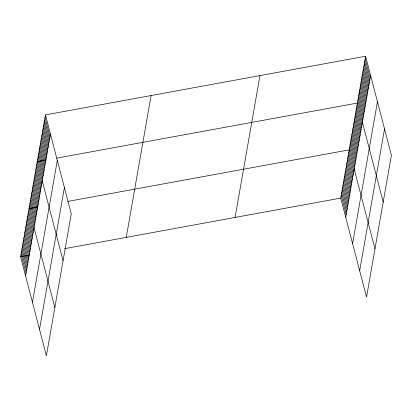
<?xml version="1.0" encoding="UTF-8"?>
<svg xmlns="http://www.w3.org/2000/svg" width="412" height="412" viewBox="0 0 412 412"><rect width="100%" height="100%" fill="white"/><g stroke="black" fill="none" stroke-linecap="round" stroke-linejoin="round"><path stroke-width="0.62" d="M45.464 114.886L71.261 213.905L46.391 355.762L20.6 256.738L45.464 114.886L365.609 56.238L391.4 155.262L366.536 297.114L340.739 198.095L365.609 56.238M25.59 275.896L50.455 134.039M32.455 302.253L57.319 160.397M39.526 329.404L64.396 187.553M126.247 237.384L151.111 95.532M235.092 217.443L259.962 75.592M345.73 217.248L370.594 75.396M352.595 243.605L377.459 101.749M359.671 270.761L384.535 128.905M46.062 160.083L37.26 161.695L63.051 260.719M56.629 158.146L357.4 103.052L383.196 202.076M37.858 206.896L29.056 208.508L54.848 307.532M67.789 201.411L349.196 149.86L374.987 248.884M20.6 256.738L29.401 255.126M64.617 248.673L340.739 198.095M365.15 58.839L370.141 77.997M364.692 61.44L369.682 80.597M364.239 64.04L369.229 83.198M363.781 66.641L368.771 85.799M363.327 69.242L368.318 88.4M362.869 71.843L367.859 91.001M362.416 74.443L367.406 93.601M361.957 77.044L366.948 96.202M361.504 79.645L366.495 98.803M361.046 82.245L366.036 101.404M360.593 84.846L365.583 104.004M360.134 87.447L365.125 106.605M359.681 90.048L364.672 109.201M359.223 92.648L364.213 111.801M358.77 95.249L363.76 114.402M358.311 97.85L363.302 117.003M357.858 100.451L362.848 119.604M356.947 105.652L361.937 124.805M356.488 108.253L361.478 127.406M356.035 110.854L361.025 130.007M355.577 113.455L360.567 132.607M355.123 116.055L360.114 135.208M354.665 118.656L359.655 137.809M354.212 121.257L359.202 140.41M353.753 123.858L358.744 143.01M353.3 126.458L358.291 145.611M352.842 129.054L357.832 148.212M352.389 131.655L357.374 150.813M351.93 134.255L356.921 153.413M351.477 136.856L356.462 156.014M351.019 139.457L356.009 158.615M350.561 142.058L355.551 161.216M350.107 144.658L355.098 163.816M349.649 147.259L354.639 166.417M348.727 152.543L353.717 171.696M348.258 155.221L353.244 174.379M347.785 157.899L352.775 177.057M347.316 160.582L352.306 179.735M346.847 163.26L351.838 182.418M346.379 165.938L351.369 185.096M345.91 168.616L350.895 187.774M345.436 171.299L350.427 190.452M344.968 173.977L349.958 193.135M344.499 176.655L349.489 195.813M344.03 179.338L349.021 198.491M343.562 182.016L348.552 201.174M343.088 184.694L348.078 203.852M342.619 187.372L347.61 206.53M342.151 190.056L347.141 209.208M341.682 192.734L346.672 211.892M341.213 195.412L346.204 214.57M45.011 117.487L50.001 136.64M44.553 120.088L49.543 139.241M44.099 122.688L49.085 141.841M43.641 125.289L48.631 144.442M43.188 127.89L48.173 147.043M42.73 130.491L47.72 149.644M42.276 133.086L47.262 152.244M41.818 135.687L46.808 154.845M41.36 138.288L46.35 157.446M40.906 140.889L45.897 160.047M40.448 143.489L45.438 162.647M39.995 146.09L44.985 165.248M39.537 148.691L44.527 167.849M39.083 151.292L44.074 170.45M38.625 153.892L43.615 173.05M38.172 156.493L43.162 175.651M37.713 159.094L42.704 178.252M36.802 164.295L41.792 183.453M36.349 166.896L41.339 186.054M35.89 169.497L40.881 188.655M35.437 172.098L40.428 191.256M34.979 174.698L39.969 193.856M34.526 177.299L39.516 196.457M34.067 179.9L39.058 199.058M33.614 182.501L38.604 201.659M33.156 185.101L38.146 204.259M32.703 187.702L37.693 206.86M32.244 190.303L37.234 209.461M31.791 192.904L36.781 212.062M31.333 195.504L36.323 214.662M30.879 198.105L35.87 217.263M30.421 200.706L35.411 219.864M29.968 203.307L34.958 222.465M29.509 205.907L34.5 225.065M28.582 211.186L33.573 230.344M28.114 213.869L33.104 233.022M27.645 216.547L32.636 235.705M27.177 219.225L32.167 238.383M26.708 221.903L31.693 241.061M26.234 224.586L31.224 243.739M25.765 227.264L30.756 246.422M25.297 229.942L30.287 249.1M24.828 232.625L29.819 251.778M24.36 235.303L29.35 254.462M23.886 237.982L28.876 257.139M23.417 240.66L28.407 259.817M22.948 243.343L27.939 262.495M22.48 246.021L27.47 265.179M22.011 248.699L27.001 267.857M21.537 251.382L26.528 270.535M21.069 254.06L26.059 273.218"/></g></svg>
